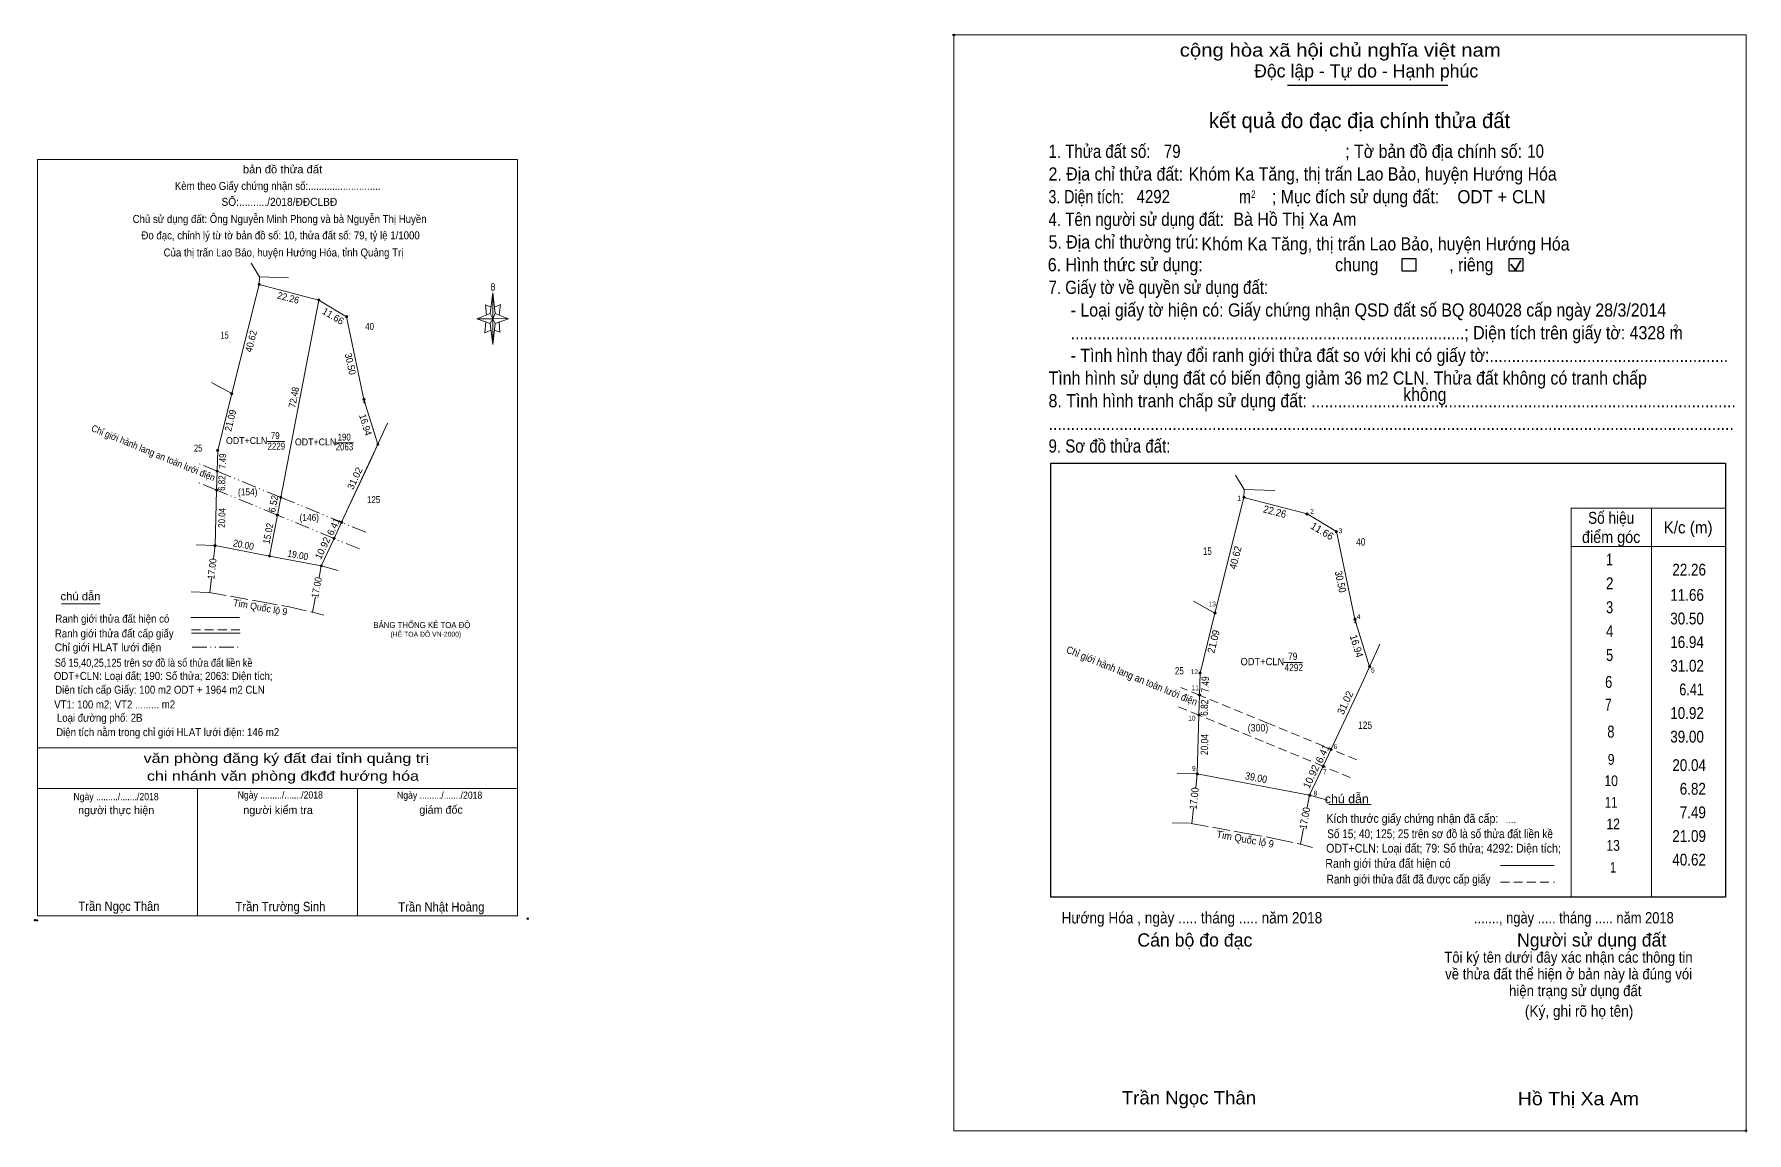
# Model space of a CAD drawing. Header units: metres. Extents: x 7 to 536942, y -12 to 1839015.
# Drawn here: x 535553 to 536195, y 1838603 to 1839015 of the extents above; entities that cross this region are included whole.
import ezdxf
from ezdxf.enums import TextEntityAlignment as Align

# ---------------------------------------------------------------- set-up
doc = ezdxf.new("R2010")
doc.units = ezdxf.units.M
doc.header["$LTSCALE"] = 1.1
doc.header["$PDMODE"] = 32
doc.header["$PDSIZE"] = 0.55
for name, pattern in [('DASH_DOUBLE_DOT', [9.2, 5, -1.2, 0.3, -1.2, 0.3, -1.2]), ('LONG_DASHED', [7.5, 6, -1.5]), ('MEDIUM_DASHED', [4.5, 3, -1.5])]:
    doc.linetypes.add(name, pattern=pattern)
for name, color, linetype, lineweight in [('1', 7, 'Continuous', 13), ('10', 7, 'Continuous', 13), ('13', 7, 'Continuous', 13), ('17', 7, 'Continuous', 13), ('2', 7, 'Continuous', 25), ('5', 7, 'Continuous', 13), ('6', 7, 'Continuous', 13), ('63', 7, 'Continuous', 13)]:
    doc.layers.add(name, color=color, linetype=linetype, lineweight=lineweight)

msp = doc.modelspace()

# ---------------------------------------------------------------- hatches: boundary and pattern name
at = {"layer": '63'}
for points in [[(535637.478, 1838921.553, 1), (535636.646, 1838921.553, 1)], [(535659.858, 1838915.68, 1), (535659.027, 1838915.68, 1)], [(535670.253, 1838909.443, 1), (535669.422, 1838909.443, 1)], [(535627.187, 1838880.597, 1), (535626.355, 1838880.597, 1)], [(535676.771, 1838878.414, 1), (535675.939, 1838878.414, 1)], [(535621.948, 1838859.308, 1), (535621.116, 1838859.308, 1)], [(535681.958, 1838861.585, 1), (535681.126, 1838861.585, 1)], [(535621.719, 1838851.522, 1), (535620.887, 1838851.522, 1)], [(535621.522, 1838844.433, 1), (535620.69, 1838844.433, 1)], [(535645.586, 1838841.699, 1), (535644.754, 1838841.699, 1)], [(536006.739, 1838841.678, 1), (536005.859, 1838841.678, 1)], [(535644.297, 1838835.046, 1), (535643.465, 1838835.046, 1)], [(536030.422, 1838835.463, 1), (536029.542, 1838835.463, 1)], [(535668.361, 1838832.343, 1), (535667.53, 1838832.343, 1)], [(536041.422, 1838828.863, 1), (536040.542, 1838828.863, 1)], [(535620.919, 1838823.612, 1), (535620.087, 1838823.612, 1)], [(535665.544, 1838826.304, 1), (535664.713, 1838826.304, 1)], [(535641.345, 1838819.713, 1), (535640.513, 1838819.713, 1)], [(535660.742, 1838816.023, 1), (535659.91, 1838816.023, 1)], [(535995.849, 1838798.338, 1), (535994.969, 1838798.338, 1)], [(536048.319, 1838796.028, 1), (536047.439, 1838796.028, 1)], [(535990.305, 1838775.81, 1), (535989.425, 1838775.81, 1)], [(536053.808, 1838778.219, 1), (536052.928, 1838778.219, 1)], [(535990.063, 1838767.571, 1), (535989.183, 1838767.571, 1)], [(535989.854, 1838760.069, 1), (535988.974, 1838760.069, 1)], [(536039.42, 1838747.276, 1), (536038.54, 1838747.276, 1)], [(535989.216, 1838738.036, 1), (535988.336, 1838738.036, 1)], [(536036.439, 1838740.885, 1), (536035.559, 1838740.885, 1)], [(536031.357, 1838730.006, 1), (536030.477, 1838730.006, 1)]]:
    msp.add_hatch(color=256, dxfattribs=at).paths.add_polyline_path(points)

# ---------------------------------------------------------------- linework, layer by layer
at = {"layer": '1'}
for points in [[(535637.06, 1838921.55), (535659.44, 1838915.68), (535645.17, 1838841.7), (535643.89, 1838835.05), (535640.93, 1838819.71), (535620.5, 1838823.62), (535621.1, 1838844.43), (535621.3, 1838851.53), (535621.52, 1838859.31), (535626.77, 1838880.6)], [(535659.44, 1838915.68), (535669.83, 1838909.44), (535676.35, 1838878.42), (535681.54, 1838861.59), (535667.94, 1838832.34), (535665.13, 1838826.3), (535660.33, 1838816.03), (535640.93, 1838819.71), (535643.89, 1838835.05), (535645.17, 1838841.7)]]:
    msp.add_lwpolyline(points, close=True, dxfattribs=at)
at = {"layer": '10'}
for p, q in [((535637.17, 1838924.39), (535634.09, 1838929.46)), ((535626.77, 1838880.6), (535619.15, 1838884.74)), ((535681.54, 1838861.59), (535685.16, 1838869.51)), ((535678.77, 1838855.52), (535681.54, 1838861.59)), ((535667.94, 1838832.34), (535678.77, 1838855.52)), ((536006.41, 1838844.68), (536003.15, 1838850.04)), ((535660.33, 1838816.03), (535665.13, 1838826.3)), ((535995.41, 1838798.34), (535987.34, 1838802.72)), ((536053.37, 1838778.22), (536057.2, 1838786.61)), ((536050.43, 1838771.8), (536053.37, 1838778.22)), ((536038.98, 1838747.28), (536050.43, 1838771.8)), ((536030.92, 1838730.01), (536036, 1838740.88))]:
    msp.add_line(p, q, dxfattribs=at)
at = {"layer": '13'}
for p, q in [((535666.72, 1838814.26), (535660.33, 1838816.03)), ((536037.68, 1838728.14), (536030.92, 1838730.01))]:
    msp.add_line(p, q, dxfattribs=at)
for points in [[(535660.33, 1838816.03), (535640.93, 1838819.71), (535620.5, 1838823.62)], [(536030.92, 1838730.01), (536010.39, 1838733.91), (535988.78, 1838738.04)]]:
    msp.add_lwpolyline(points, dxfattribs=at)
at = {"layer": '17'}
for p, q in [((535637.06, 1838921.55), (535637.17, 1838924.39)), ((535637.17, 1838924.39), (535648.05, 1838924.04)), ((535637.06, 1838921.55), (535626.77, 1838880.6)), ((535659.44, 1838915.68), (535645.17, 1838841.7)), ((535676.35, 1838878.42), (535669.83, 1838909.44)), ((535626.77, 1838880.6), (535619.15, 1838884.74)), ((535676.35, 1838878.42), (535681.54, 1838861.59)), ((535621.3, 1838851.53), (535621.1, 1838844.43)), ((535620.5, 1838823.62), (535621.1, 1838844.43)), ((535645.17, 1838841.7), (535643.89, 1838835.05)), ((536006.3, 1838841.68), (535995.41, 1838798.34)), ((536006.3, 1838841.68), (536006.41, 1838844.68)), ((536006.41, 1838844.68), (536017.92, 1838844.31)), ((535643.89, 1838835.05), (535640.93, 1838819.71)), ((535667.94, 1838832.34), (535665.13, 1838826.3)), ((536047.88, 1838796.03), (536040.98, 1838828.86)), ((535613.39, 1838823.9), (535620.5, 1838823.62)), ((535620.5, 1838823.62), (535619.96, 1838818.59)), ((535619.19, 1838811.47), (535618.6, 1838806)), ((535562.98, 1838801.74), (535577.46, 1838801.74)), ((535995.41, 1838798.34), (535987.34, 1838802.72)), ((536047.88, 1838796.03), (536053.37, 1838778.22)), ((535989.62, 1838767.57), (535989.41, 1838760.07)), ((535988.78, 1838738.04), (535989.41, 1838760.07)), ((536038.98, 1838747.28), (536036, 1838740.88)), ((535981.25, 1838738.34), (535988.78, 1838738.04)), ((535988.78, 1838738.04), (535988.2, 1838732.72)), ((535987.39, 1838725.19), (535986.77, 1838719.4)), ((536038.05, 1838726.54), (536053.98, 1838726.54))]:
    msp.add_line(p, q, dxfattribs=at)
at = {"layer": '17', "linetype": 'DASH_DOUBLE_DOT'}
for p, q in [((535621.3, 1838851.53), (535614.73, 1838854.22)), ((535621.1, 1838844.43), (535613.76, 1838847.45)), ((535645.17, 1838841.7), (535621.3, 1838851.53)), ((535643.89, 1838835.05), (535621.1, 1838844.43)), ((535645.17, 1838841.7), (535667.94, 1838832.34)), ((535665.13, 1838826.3), (535643.89, 1838835.05)), ((535677.04, 1838828.6), (535667.94, 1838832.34)), ((535674.71, 1838822.37), (535665.13, 1838826.3))]:
    msp.add_line(p, q, dxfattribs=at)
at = {"layer": '17', "linetype": 'LONG_DASHED'}
for p, q in [((535611.57, 1838806.3), (535618.19, 1838806.07)), ((535657.53, 1838798.53), (535661.36, 1838797.47)), ((535979.32, 1838719.72), (535986.33, 1838719.48)), ((536027.95, 1838711.5), (536032.01, 1838710.37))]:
    msp.add_line(p, q, dxfattribs=at)
at = {"layer": '17', "linetype": 'MEDIUM_DASHED'}
for p, q in [((535989.62, 1838767.57), (535982.67, 1838770.43)), ((535989.41, 1838760.07), (535981.64, 1838763.27)), ((536014.88, 1838757.18), (535989.62, 1838767.57)), ((536013.52, 1838750.14), (535989.41, 1838760.07)), ((536014.88, 1838757.18), (536038.98, 1838747.28)), ((536036, 1838740.88), (536013.52, 1838750.14)), ((536048.6, 1838743.32), (536038.98, 1838747.28)), ((536046.13, 1838736.72), (536036, 1838740.88))]:
    msp.add_line(p, q, dxfattribs=at)
at = {"layer": '17'}
for points in [[(535637.06, 1838921.55), (535659.44, 1838915.68), (535669.83, 1838909.44)], [(535621.3, 1838851.53), (535621.52, 1838859.31), (535626.77, 1838880.6)], [(536006.3, 1838841.68), (536029.98, 1838835.46), (536040.98, 1838828.86)], [(535989.62, 1838767.57), (535989.86, 1838775.81), (535995.41, 1838798.34)]]:
    msp.add_lwpolyline(points, dxfattribs=at)
at = {"layer": '17', "linetype": 'LONG_DASHED'}
for points in [[(535618.19, 1838806.07), (535637.26, 1838802.64), (535648.26, 1838800.64), (535657.53, 1838798.53)], [(535986.33, 1838719.48), (536006.51, 1838715.84), (536018.14, 1838713.73), (536027.95, 1838711.5)]]:
    msp.add_lwpolyline(points, dxfattribs=at)
at = {"layer": '17'}
for p in [(535676.54, 1838877.32), (536048.08, 1838794.88)]:
    msp.add_point(p, dxfattribs=at)
at = {"layer": '2'}
for p, q in [((536022.61, 1838996.21), (536082.68, 1838996.21)), ((535933.93, 1838854.55), (536186.79, 1838854.55)), ((536186.79, 1838854.55), (536186.79, 1838691.78))]:
    msp.add_line(p, q, dxfattribs=at)
at = {"layer": '2', "lineweight": 35}
for p, q in [((536108.07, 1838926.87), (536110.13, 1838930.55)), ((536106.39, 1838929.07), (536108.07, 1838926.87))]:
    msp.add_line(p, q, dxfattribs=at)
at = {"layer": '2', "lineweight": 13}
msp.add_lwpolyline([(535897.51, 1839015.05), (536194.53, 1839015.05), (536194.53, 1838604.24), (535897.51, 1838604.24)], close=True, dxfattribs=at)
at = {"layer": '2'}
for points in [[(536065.59, 1838931.26), (536070.69, 1838931.26), (536070.69, 1838926.5), (536065.59, 1838926.5)], [(536105.72, 1838931.26), (536110.82, 1838931.26), (536110.82, 1838926.5), (536105.72, 1838926.5)]]:
    msp.add_lwpolyline(points, close=True, dxfattribs=at)
msp.add_lwpolyline([(536186.79, 1838691.78), (535933.93, 1838691.78), (535933.93, 1838854.55)], dxfattribs=at)
for p in [(535897.51, 1839015.05), (536194.53, 1838604.24)]:
    msp.add_point(p, dxfattribs=at)
at = {"layer": '5'}
for p, q in [((535723.68, 1838910.63), (535724.68, 1838918.43)), ((535723.68, 1838906.83), (535718.68, 1838908.63)), ((535725.48, 1838906.83), (535724.68, 1838899.03)), ((535727.28, 1838903.63), (535725.28, 1838904.43)), ((535725.48, 1838910.63), (535730.48, 1838908.63)), ((535727.08, 1838907.43), (535727.28, 1838903.63)), ((535553.94, 1838747.75), (535733.94, 1838747.75)), ((535553.94, 1838732.55), (535733.54, 1838732.55)), ((535553.94, 1838732.55), (535733.54, 1838732.55)), ((535553.94, 1838732.55), (535733.54, 1838732.55)), ((535613.94, 1838684.75), (535613.94, 1838732.55)), ((535673.94, 1838684.75), (535673.94, 1838732.55))]:
    msp.add_line(p, q, dxfattribs=at)
for points in [[(535553.94, 1838968.35), (535733.94, 1838968.35), (535733.94, 1838684.75), (535553.94, 1838684.75)], [(535724.68, 1838918.43), (535725.48, 1838910.63), (535724.68, 1838908.63)], [(535724.68, 1838908.63), (535718.68, 1838908.63), (535723.68, 1838910.63), (535725.48, 1838906.83), (535730.48, 1838908.63), (535724.68, 1838908.83)], [(535724.68, 1838908.63), (535724.68, 1838899.03), (535723.68, 1838906.83)]]:
    msp.add_lwpolyline(points, close=True, dxfattribs=at)
for points in [[(535724.08, 1838913.03), (535721.88, 1838913.83), (535722.28, 1838910.03)], [(535725.28, 1838913.03), (535727.48, 1838914.03), (535727.08, 1838910.03)], [(535724.68, 1838908.63), (535723.68, 1838910.63), (535718.68, 1838908.63)], [(535722.08, 1838907.43), (535721.68, 1838903.43), (535723.88, 1838904.43)], [(535724.68, 1838908.63), (535725.48, 1838906.83), (535730.48, 1838908.63)], [(535733.94, 1838684.75), (535553.94, 1838684.75), (535553.94, 1838732.55)]]:
    msp.add_lwpolyline(points, dxfattribs=at)
for p in [(535553, 1838683.21), (535553.8, 1838683.07)]:
    msp.add_point(p, dxfattribs=at)
at = {"layer": '6'}
for p, q in [((535611.42, 1838796.69), (535629.7, 1838796.69)), ((535611.7, 1838790.83), (535629.98, 1838790.83)), ((536102.52, 1838703.65), (536122.63, 1838703.65))]:
    msp.add_line(p, q, dxfattribs=at)
at = {"layer": '6', "linetype": 'MEDIUM_DASHED'}
for p, q in [((535611.7, 1838792.07), (535630.1, 1838792.07)), ((536102.5, 1838697.46), (536122.74, 1838697.46))]:
    msp.add_line(p, q, dxfattribs=at)
at = {"layer": '6'}
msp.add_point((535737.74, 1838683.75), dxfattribs=at)
at = {"layer": '63'}
for p, q in [((535640, 1838862.64), (535646.62, 1838862.67)), ((535665.85, 1838862.11), (535672.46, 1838862.13)), ((536159.06, 1838837.62), (536159.06, 1838691.78)), ((536159.06, 1838837.62), (536159.06, 1838733.68)), ((535659.5, 1838811.7), (535660.33, 1838816.03)), ((535657.03, 1838798.68), (535658.12, 1838804.39)), ((536021.28, 1838779.76), (536028.28, 1838779.79)), ((536030.05, 1838725.43), (536030.92, 1838730.01)), ((536027.43, 1838711.65), (536028.58, 1838717.7))]:
    msp.add_line(p, q, dxfattribs=at)
at = {"layer": '63', "linetype": 'DASH_DOUBLE_DOT'}
msp.add_line((535611.96, 1838785.57), (535630.36, 1838785.57), dxfattribs=at)
at = {"layer": '63'}
for points in [[(536128.96, 1838691.78), (536128.96, 1838837.62), (536160.92, 1838837.62)], [(536156.5, 1838837.62), (536187.02, 1838837.62), (536187.02, 1838744.25)], [(536128.96, 1838823.28), (536159.06, 1838823.28), (536187.02, 1838823.28)]]:
    msp.add_lwpolyline(points, dxfattribs=at)
for centre, radius in [((535637.062, 1838921.553), 0.416), ((535659.442, 1838915.68), 0.416), ((535669.837, 1838909.443), 0.416), ((535626.771, 1838880.597), 0.416), ((535676.355, 1838878.414), 0.416), ((535621.532, 1838859.308), 0.416), ((535681.542, 1838861.585), 0.416), ((535621.303, 1838851.522), 0.416), ((535621.106, 1838844.433), 0.416), ((535645.17, 1838841.699), 0.416), ((536006.299, 1838841.678), 0.44), ((535643.881, 1838835.046), 0.416), ((536029.982, 1838835.463), 0.44), ((535667.946, 1838832.343), 0.416), ((536040.982, 1838828.863), 0.44), ((535620.503, 1838823.612), 0.416), ((535665.129, 1838826.304), 0.416), ((535640.929, 1838819.713), 0.416), ((535660.326, 1838816.023), 0.416), ((535995.409, 1838798.338), 0.44), ((536047.879, 1838796.028), 0.44), ((535989.865, 1838775.81), 0.44), ((536053.368, 1838778.219), 0.44), ((535989.623, 1838767.571), 0.44), ((535989.414, 1838760.069), 0.44), ((536038.98, 1838747.276), 0.44), ((535988.776, 1838738.036), 0.44), ((536035.999, 1838740.885), 0.44), ((536030.917, 1838730.006), 0.44)]:
    msp.add_circle(centre, radius, dxfattribs=at)

# ---------------------------------------------------------------- texts
at = {"layer": '1'}
for s, height, width, p in [('79', 2.599, 0.85, (535643.09, 1838863.53)), ('ODT+CLN', 2.599, 0.95, (535632.355, 1838861.69)), ('2229', 2.599, 0.85, (535643.49, 1838859.59)), ('ODT+CLN', 2.599, 0.95, (535658.205, 1838861.17)), ('2063', 2.599, 0.85, (535669.04, 1838859.34)), ('190', 2.599, 0.85, (535668.95, 1838863)), ('79', 2.75, 0.85, (536024.555, 1838780.71)), ('ODT+CLN', 2.75, 0.95, (536013.195, 1838778.76)), ('4292', 2.75, 0.85, (536024.97, 1838776.54))]:
    msp.add_text(s, height=height, dxfattribs=dict(at, width=width)).set_placement(p, align=Align.CENTER)
for s, height, width, p in [('BẢNG THỐNG KÊ TOẠ ĐỘ ', 2.3, 0.95, (535679.88, 1838792.69)), ('(HỆ TOẠ ĐỘ VN-2000)', 1.86, 0.9, (535686.28, 1838789.45))]:
    msp.add_text(s, height=height, dxfattribs=dict(at, width=width)).set_placement(p)
at = {"layer": '17'}
for s, height, width, p in [('(154)', 2.599, 0.9, (535632.76, 1838842.44)), ('1', 1.8, 0.85, (536004.475, 1838840.49)), ('(146)', 2.599, 0.9, (535655.84, 1838832.86)), ('2', 1.8, 0.9, (536031.835, 1838835.58)), ('3', 1.8, 0.9, (536042.505, 1838828.27)), ('13', 1.8, 0.95, (535994.4, 1838800.83)), ('4', 1.8, 0.9, (536049.27, 1838796.09)), ('12', 1.8, 0.95, (535987.7, 1838775.42)), ('5', 1.8, 0.9, (536054.61, 1838776.01)), ('11', 1.8, 0.9, (535988.03, 1838769.41)), ('10', 1.8, 0.95, (535986.77, 1838758.01)), ('(300)', 2.75, 0.9, (536011.55, 1838753.93)), ('6', 1.8, 0.9, (536040.58, 1838747.36)), ('9', 1.8, 0.9, (535987.48, 1838739.14)), ('7', 1.8, 0.9, (536036.6, 1838737.87)), ('8', 1.8, 0.9, (536033.115, 1838729.91))]:
    msp.add_text(s, height=height, dxfattribs=dict(at, width=width)).set_placement(p, align=Align.CENTER)
at = {"layer": '17', "width": 0.95}
for height, p in [(2.599, (535637.269, 1838799.208)), (2.75, (536006.521, 1838712.213))]:
    msp.add_text('Tim Quốc lộ 9', height=height, rotation=349.769, dxfattribs=at).set_placement(p, align=Align.CENTER)
at = {"layer": '2'}
for s, height, width, p in [('cộng hòa xã hội chủ nghĩa việt nam', 4.958, 1.15, (535982.21, 1839006.93)), ('1. Thửa đất số:', 4.958, 0.85, (535933.02, 1838968.97)), ('79', 4.96, 0.85, (535976.27, 1838968.97)), ('; Tờ bản đồ địa chính số:', 4.958, 0.9, (536044.26, 1838968.97)), ('10', 4.961, 0.85, (536112.5, 1838969.03)), ('2. Địa chỉ thửa đất:', 4.958, 0.9, (535933.02, 1838960.46)), ('Khóm Ka Tăng, thị trấn Lao Bảo, huyện Hướng Hóa', 4.96, 0.9, (535985.57, 1838960.46)), ('3. Diện tích:', 4.958, 0.8, (535933.02, 1838951.96)), ('4292', 4.96, 0.85, (535966.02, 1838952)), ('m', 4.958, 0.8, (536004.49, 1838951.96)), ('2', 2.833, 0.8, (536008.95, 1838953.95)), ('; Mục đích sử dụng đất:', 4.958, 0.9, (536016.78, 1838951.96)), ('ODT + CLN', 4.96, 0.95, (536086.3, 1838951.93)), ('4. Tên người sử dụng đất:', 4.958, 0.85, (535933.02, 1838943.47)), ('Bà Hồ Thị Xa Am', 4.96, 0.9, (536002.36, 1838943.5)), ('5. Địa chỉ thường trú:', 4.958, 0.9, (535933.02, 1838934.96)), ('Khóm Ka Tăng, thị trấn Lao Bảo, huyện Hướng Hóa', 4.96, 0.9, (535990.37, 1838934.26)), ('6. Hình thức sử dụng:', 4.958, 0.9, (535932.74, 1838926.46)), ('chung                , riêng', 4.958, 0.9, (536040.47, 1838926.46)), ('7. Giấy tờ về quyền sử dụng đất:', 4.958, 0.85, (535933.02, 1838917.97)), ('     - Loại giấy tờ hiện có: Giấy chứng nhận QSD đất số BQ 804028 cấp ngày 28/3/2014', 4.96, 0.9, (535933.02, 1838909.47)), ('     .........................................................................................; Diện tích trên giấy tờ: 4328 m', 4.96, 0.9, (535933.02, 1838900.96)), ('2', 2.833, 0.8, (536167.37, 1838903.66)), ('     - Tình hình thay đổi ranh giới thửa đất so với khi có giấy tờ:......................................................', 4.958, 0.9, (535933.02, 1838892.47)), ('Tình hình sử dụng đất có biến động giảm 36 m2 CLN. Thửa đất không có tranh chấp', 4.96, 0.9, (535933.02, 1838883.97)), ('8. Tình hình tranh chấp sử dụng đất: ................................................................................................', 4.958, 0.9, (535933.02, 1838875.47)), ('không', 4.958, 0.9, (536065.97, 1838877.81)), ('...........................................................................................................................................................', 4.958, 0.9, (535933.02, 1838866.97)), ('9. Sơ đồ thửa đất:', 4.958, 0.85, (535933.02, 1838858.47)), ('Hướng Hóa , ngày ..... tháng ..... năm 2018', 4.25, 0.9, (535937.88, 1838681.96)), ('......., ngày ..... tháng ..... năm 2018', 4.25, 0.85, (536092.52, 1838681.96)), ('(Ký, ghi rõ họ tên)', 4.25, 0.9, (536111.62, 1838646.97)), ('Trần Ngọc Thân', 4.961, 1.05, (535960.5, 1838614.11)), ('Hồ Thị Xa Am', 4.96, 1.1, (536108.98, 1838613.81))]:
    msp.add_text(s, height=height, dxfattribs=dict(at, width=width)).set_placement(p)
for s, p in [('Độc lập - Tự do - Hạnh phúc', (536010.08, 1838999.11)), ('Cán bộ đo đạc', (535966.31, 1838673.29)), ('Người sử dụng đất', (536108.67, 1838673.29))]:
    msp.add_text(s, height=4.958, dxfattribs=at).set_placement(p)
for s, height, p in [('kết quả đo đạc địa chính thửa đất', 5.667, (536049.625, 1838980.15)), ('.', 1.417, (536194.501, 1838603.48))]:
    msp.add_text(s, height=height, dxfattribs=at).set_placement(p, align=Align.CENTER)
for s, height, width, p in [('....', 2.75, 0.95, (536106.385, 1838719.58)), ('Tôi ký tên dưới đây xác nhận các thông tin', 4.096, 0.9, (536127.95, 1838667.22)), ('về thửa đất thể hiện ở bản này là đúng vói', 4.096, 0.9, (536128.025, 1838660.97)), ('hiện trạng sử dụng đất', 4.096, 0.9, (536130.505, 1838654.7))]:
    msp.add_text(s, height=height, dxfattribs=dict(at, width=width)).set_placement(p, align=Align.CENTER)
at = {"layer": '5'}
for s, height, width, p in [('bản đồ thửa đất', 3, 1.05, (535645.82, 1838963.19)), ('Kèm theo Giấy chứng nhận số:...........................', 3, 0.9, (535643.98, 1838956.97)), ('SỐ:........../2018/ĐĐCLBĐ', 3, 0.95, (535644.625, 1838950.99)), ('Chủ sử dụng đất: Ông Nguyễn Minh Phong và bà Nguyễn Thị Huyền', 3, 0.9, (535644.715, 1838944.57)), ('Đo đạc, chỉnh lý từ tờ bản đồ số: 10, thửa đất số: 79, tỷ lệ 1/1000 ', 3, 0.9, (535645.585, 1838938.43)), ('Của thị trấn Lao Bảo, huyện Hướng Hóa, tỉnh Quảng Trị', 3, 0.9, (535646.17, 1838932.01)), ('B', 2.755, 0.75, (535724.755, 1838919.23)), ('văn phòng đăng ký đất đai tỉnh quảng trị', 3.6, 1.25, (535647.255, 1838742.1)), ('chi nhánh văn phòng đkđđ hướng hóa', 3.6, 1.25, (535645.97, 1838735.46)), ('Ngày ........./......./2018', 2.7, 0.9, (535583.4, 1838728.15)), ('Ngày ........./......./2018', 2.7, 0.9, (535644.96, 1838728.79)), ('Ngày ........./......./2018', 2.7, 0.9, (535704.72, 1838728.69)), ('Trần Ngọc Thân', 3.5, 0.9, (535584.475, 1838686.67)), ('Trần Trường Sinh', 3.5, 0.9, (535645.03, 1838686.55)), ('Trần Nhật Hoàng', 3.5, 0.9, (535705.355, 1838686.41))]:
    msp.add_text(s, height=height, dxfattribs=dict(at, width=width)).set_placement(p, align=Align.CENTER)
for s, p in [('người thực hiện', (535583.445, 1838722.93)), ('người kiểm tra', (535644.155, 1838722.97)), ('giám đốc', (535705.25, 1838723.09))]:
    msp.add_text(s, height=3, dxfattribs=at).set_placement(p, align=Align.CENTER)
at = {"layer": '6'}
for s, height, width, p in [('chú dẫn', 3, 1.05, (535562.58, 1838803.1)), ('Ranh giới thửa đất hiện có ', 3, 0.9, (535560.64, 1838794.71)), ('Ranh giới thửa đất cấp giấy', 3, 0.9, (535560.46, 1838789.19)), ('Chỉ giới HLAT lưới điện', 3, 0.95, (535560.38, 1838783.97)), ('ODT+CLN: Loại đất; 190: Số thửa; 2063: Diện tích;', 3, 0.9, (535560.08, 1838773.25)), ('Số 15,40,25,125 trên sơ đồ là số thửa đất liền kề', 3, 0.85, (535560.44, 1838778.19)), ('Diện tích cấp Giấy: 100 m2 ODT + 1964 m2 CLN', 3, 0.9, (535560.56, 1838768.08)), ('VT1: 100 m2; VT2 ......... m2', 3, 0.9, (535560.2, 1838762.56)), ('Loại đường phố: 2B', 3, 0.9, (535561.21, 1838757.57)), ('Diện tích nằm trong chỉ giới HLAT lưới điện: 146 m2', 3, 0.9, (535560.95, 1838752.17)), ('chú dẫn', 3.3, 1.05, (536036.61, 1838727.02)), ('Kích thước giấy chứng nhận đã cấp:', 3.3, 0.9, (536037.21, 1838719.66)), ('ODT+CLN: Loại đất; 79: Số thửa; 4292: Diện tích;', 3.3, 0.9, (536037.11, 1838708.5)), ('Số 15; 40; 125; 25 trên sơ đồ là số thửa đất liền kề', 3.3, 0.85, (536037.51, 1838713.93)), ('Ranh giới thửa đất hiện có ', 3.3, 0.9, (536036.79, 1838702.84)), ('Ranh giới thửa đất đã được cấp giấy', 3.3, 0.85, (536037.29, 1838696.93))]:
    msp.add_text(s, height=height, dxfattribs=dict(at, width=width)).set_placement(p)
at = {"layer": '63'}
for s, height, rotation, width, p in [('22.26', 2.599, 345.296, 0.95, (535647.655, 1838915.257)), ('40.62', 2.599, 75.895, 0.95, (535635.27, 1838899.918)), ('30.50', 2.598, 281.863, 0.95, (535669.992, 1838891.457)), ('72.48', 2.599, 79.081, 0.9, (535651.315, 1838878.954)), ('21.09', 2.599, 76.175, 0.95, (535627.526, 1838870.205)), ('16.94', 2.599, 287.13, 0.95, (535675.69, 1838868.518)), ('Chỉ giới hành lang an toàn lưới điện', 2.599, 337.636, 0.9, (535596.871, 1838857.163)), ('7.49', 2.598, 88.318, 0.85, (535624.616, 1838855.222)), ('6.82', 2.599, 88.404, 0.85, (535624.332, 1838846.994)), ('6.52', 2.599, 79.035, 0.95, (535643.633, 1838839.053)), ('20.04', 2.599, 88.341, 0.85, (535624.37, 1838833.952)), ('22.26', 2.75, 345.296, 0.95, (536017.506, 1838835.016)), ('15.02', 2.598, 79.102, 0.9, (535641.67, 1838827.909)), ('20.00', 2.599, 349.196, 0.9, (535630.946, 1838822.675)), ('19.00', 2.599, 349.228, 0.9, (535651.337, 1838818.807)), ('40.62', 2.75, 75.895, 0.95, (536004.397, 1838818.785)), ('17.00', 2.599, 83.868, 0.9, (535620.679, 1838814.756)), ('17.00', 2.599, 79.246, 0.9, (535659.872, 1838807.668)), ('30.50', 2.75, 281.863, 0.9, (536041.151, 1838809.828)), ('21.09', 2.75, 76.175, 0.95, (535996.21, 1838787.326)), ('16.94', 2.75, 287.13, 0.95, (536047.182, 1838785.545)), ('Chỉ giới hành lang an toàn lưới điện', 2.75, 337.636, 0.9, (535963.767, 1838773.533)), ('7.49', 2.75, 88.318, 0.85, (535993.121, 1838771.495)), ('6.82', 2.75, 88.404, 0.85, (535992.827, 1838762.777)), ('20.04', 2.75, 88.341, 0.85, (535992.877, 1838748.97)), ('39.00', 2.75, 349.196, 0.9, (536010.612, 1838735.292)), ('17.00', 2.75, 83.868, 0.9, (535988.962, 1838728.658)), ('17.00', 2.75, 79.246, 0.9, (536030.444, 1838721.158))]:
    msp.add_text(s, height=height, rotation=rotation, dxfattribs=dict(at, width=width)).set_placement(p, align=Align.CENTER)
for s, height, rotation, p in [('11.66', 2.598, 329.036, (535664.117, 1838908.522)), ('31.02', 2.598, 65.062, (535674.105, 1838848.267)), ('6.41', 2.599, 64.994, (535666.11, 1838830.186)), ('11.66', 2.75, 329.036, (536034.928, 1838827.883)), ('10.92', 2.599, 64.961, (535662.017, 1838822.105)), ('31.02', 2.75, 65.062, (536045.491, 1838764.125)), ('6.41', 2.75, 64.994, (536037.038, 1838745.004)), ('10.92', 2.75, 64.961, (536032.701, 1838736.428))]:
    msp.add_text(s, height=height, rotation=rotation, dxfattribs=at).set_placement(p, align=Align.CENTER)
for s, height, width, p in [('40', 2.599, 0.85, (535678.46, 1838904.49)), ('15', 2.599, 0.8, (535624.1, 1838901.21)), ('25', 2.599, 0.8, (535614.16, 1838858.86)), ('125', 2.599, 0.85, (535679.97, 1838839.55)), ('Số hiệu', 4.48, 0.85, (536143.965, 1838831.78)), ('điểm góc', 4.48, 0.9, (536143.975, 1838824.6)), ('K/c (m)', 4.48, 0.95, (536172.82, 1838828.19)), ('15', 2.75, 0.8, (535992.585, 1838820.15)), ('40', 2.75, 0.85, (536050.095, 1838823.62)), (' 1', 4.48, 0.75, (536142.715, 1838816.18)), (' 2', 4.48, 0.85, (536142.725, 1838807.22)), (' 3', 4.48, 0.8, (536142.725, 1838798.26)), (' 4', 4.48, 0.85, (536142.725, 1838789.3)), (' 5', 4.48, 0.8, (536142.72, 1838780.34)), ('25', 2.75, 0.8, (535982.065, 1838775.33)), ('6', 4.477, 0.8, (536143.05, 1838770.26)), ('7', 4.477, 0.75, (536142.88, 1838761.72)), ('125', 2.75, 0.85, (536051.705, 1838754.9)), (' 8', 4.48, 0.8, (536143.195, 1838751.64)), (' 9', 4.026, 0.85, (536143.33, 1838741.45)), (' 10', 4.026, 0.85, (536143.335, 1838733.42)), (' 11', 4.03, 0.8, (536143.36, 1838725.35)), (' 12', 4.026, 0.85, (536144.075, 1838717.24)), (' 13', 4.026, 0.85, (536144.065, 1838709.19)), (' 1', 4.026, 0.75, (536144.125, 1838701.01))]:
    msp.add_text(s, height=height, dxfattribs=dict(at, width=width)).set_placement(p, align=Align.CENTER)
for s, width, p in [('22.26', 0.85, (536179.51, 1838812.39)), ('11.66', 0.85, (536178.74, 1838802.91)), ('30.50', 0.85, (536178.73, 1838794.06)), ('16.94', 0.85, (536178.73, 1838785.21)), ('31.02', 0.85, (536178.74, 1838776.35)), ('6.41', 0.8, (536178.73, 1838767.48)), ('10.92', 0.85, (536178.74, 1838758.63)), ('39.00', 0.85, (536178.73, 1838749.78)), ('20.04', 0.85, (536179.51, 1838739.09)), ('6.82', 0.85, (536179.48, 1838730.22)), ('7.49', 0.85, (536179.48, 1838721.38)), ('21.09', 0.85, (536179.5, 1838712.51)), ('40.62', 0.85, (536179.5, 1838703.66))]:
    msp.add_text(s, height=4.429, dxfattribs=dict(at, width=width)).set_placement(p, align=Align.RIGHT)

doc.saveas('drawing.dxf')
